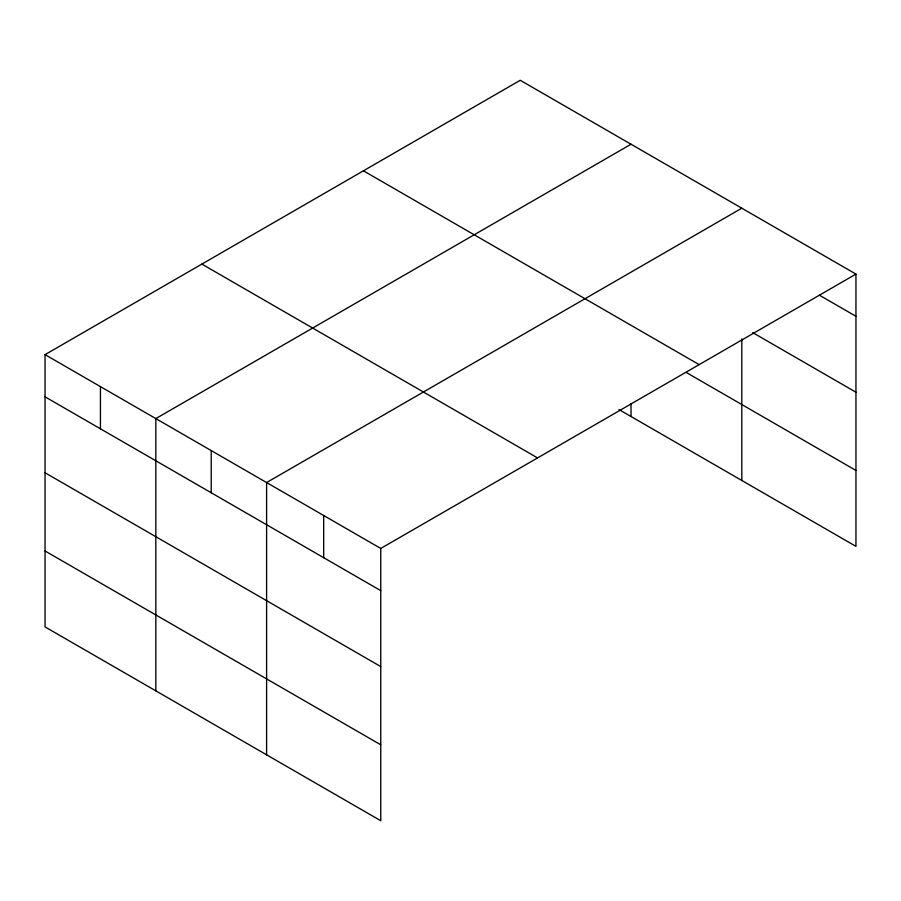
<?xml version="1.0" encoding="UTF-8"?>
<svg xmlns="http://www.w3.org/2000/svg" width="901" height="901" viewBox="0 0 901 901"><rect width="100%" height="100%" fill="white"/><g stroke="black" fill="none" stroke-linecap="round" stroke-linejoin="round"><path stroke-width="1.35" d="M45.05 354.634L380.751 548.45L380.751 820.721L45.05 626.905L45.05 354.634L520.249 80.279L855.95 274.095L855.95 546.366L618.987 409.561M631.027 144.239L155.828 418.593L155.828 690.864M741.816 208.199L266.606 482.553L266.606 754.824M380.751 548.45L855.95 274.095M819.527 295.258L855.95 316.285M752.74 332.627L855.95 392.217M363.43 170.818L699.131 364.623M686.427 372.563L855.95 470.446M201.869 264.094L537.57 457.911M45.05 396.823L380.751 590.639M45.05 472.755L380.751 666.571M45.05 550.984L380.751 744.8M741.816 338.889L741.816 480.47M631.027 403.862L631.027 416.51M323.684 515.496L323.684 557.696M211.217 450.568L211.217 492.768M100.439 386.608L100.439 428.808"/></g></svg>
